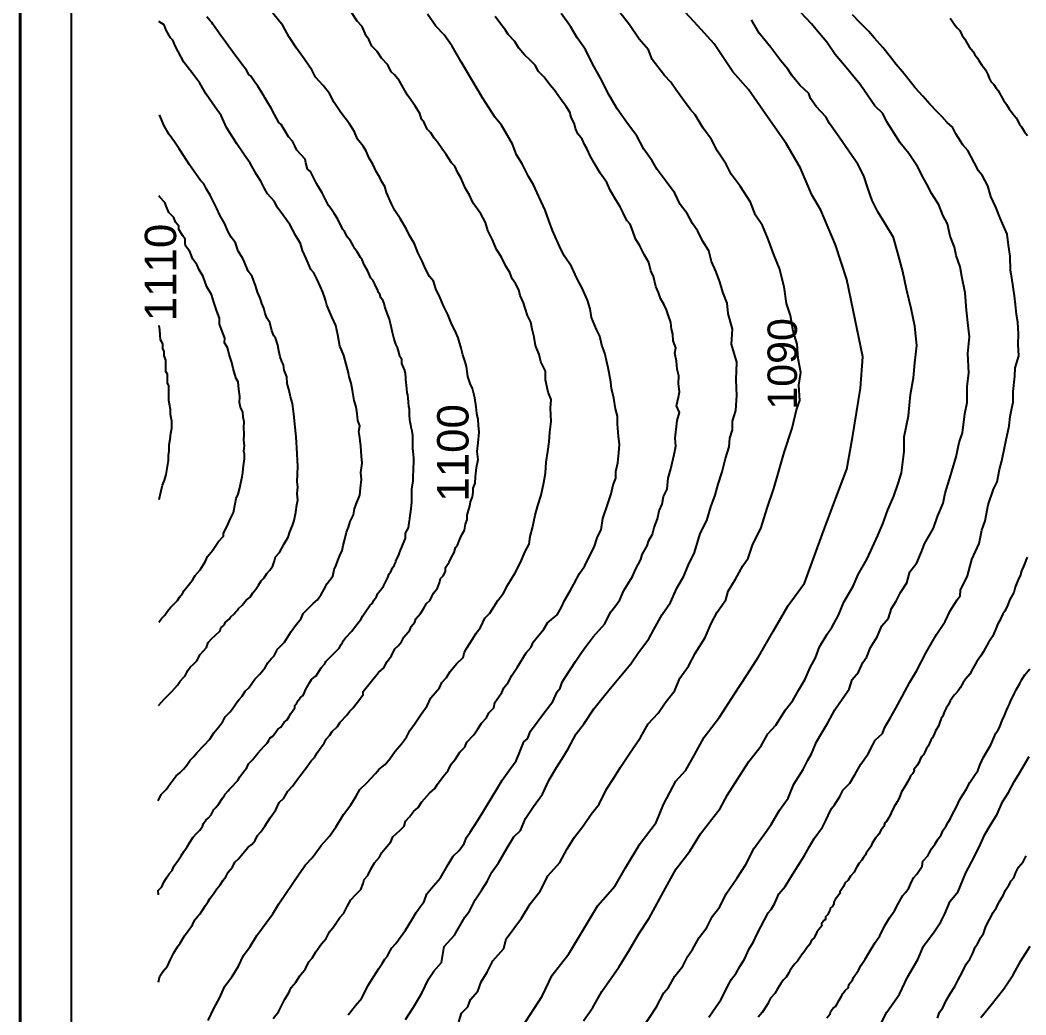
# Model space of a CAD drawing. Header units: millimetres. Extents: x 19067981 to 38137102, y 2652003 to 2652615.
# Drawn here: x 19068161.61 to 19068171.39, y 2652479.21 to 2652488.88 of the extents above; entities that cross this region are included whole.
import ezdxf

# ---------------------------------------------------------------- set-up
doc = ezdxf.new("R2010")
doc.units = ezdxf.units.MM
doc.styles.get("Standard").update_dxf_attribs({"font": 'arial.ttf'})

msp = doc.modelspace()

# ---------------------------------------------------------------- linework, layer by layer
at = {"color": 0, "lineweight": 40, "ltscale": 0.2}
msp.add_lwpolyline([(19068161.6142, 2652493.739), (19068182.6142, 2652493.739), (19068182.6142, 2652464.039), (19068161.6142, 2652464.039), (19068161.6142, 2652493.739)], dxfattribs=at)
for points in [[(19068162.1142, 2652465.0134), (19068162.1142, 2652493.5322), (19068182.3271, 2652493.5322), (19068182.3271, 2652465.0133), (19068162.1143, 2652465.0133)], [(19068162.1142, 2652465.0134), (19068162.1142, 2652493.5322), (19068182.3271, 2652493.5322), (19068182.3271, 2652465.0133), (19068162.1143, 2652465.0133)], [(19068163.4419, 2652479.1587), (19068163.4997, 2652479.2825), (19068163.5535, 2652479.3774), (19068163.6053, 2652479.4929), (19068163.6776, 2652479.587), (19068163.7378, 2652479.6883), (19068163.7873, 2652479.7899), (19068163.8524, 2652479.8799), (19068163.9174, 2652479.9853), (19068164.0069, 2652480.1076), (19068164.0716, 2652480.196), (19068164.1298, 2652480.2925), (19068164.329, 2652480.5844), (19068164.3896, 2652480.6733), (19068164.4538, 2652480.7418), (19068164.5405, 2652480.8603), (19068164.6227, 2652480.9528), (19068164.684, 2652481.0382), (19068164.7596, 2652481.1616), (19068164.83, 2652481.255), (19068164.8816, 2652481.3399), (19068164.9187, 2652481.4054), (19068164.9823, 2652481.4661), (19068165.0704, 2652481.5604), (19068165.1043, 2652481.6022), (19068165.1627, 2652481.6485), (19068165.2097, 2652481.7042), (19068165.2605, 2652481.7772), (19068165.3214, 2652481.8478), (19068165.3702, 2652481.9141), (19068165.4035, 2652481.9799), (19068165.4567, 2652482.049), (19068165.5137, 2652482.1369), (19068165.5735, 2652482.2188), (19068165.6074, 2652482.2944), (19068165.6908, 2652482.3943), (19068165.715, 2652482.4462), (19068165.7602, 2652482.4951), (19068165.7956, 2652482.5526), (19068165.8591, 2652482.6254), (19068165.9233, 2652482.6886), (19068165.9367, 2652482.7385), (19068165.9613, 2652482.7853), (19068166.0124, 2652482.8672), (19068166.0487, 2652482.9253), (19068166.092, 2652482.9803), (19068166.1339, 2652483.0699), (19068166.1811, 2652483.1187), (19068166.2197, 2652483.1789), (19068166.2592, 2652483.2406), (19068166.3154, 2652483.3138), (19068166.356, 2652483.394), (19068166.4267, 2652483.5095), (19068166.4811, 2652483.6097), (19068166.5261, 2652483.7169), (19068166.5646, 2652483.7894), (19068166.5748, 2652483.8644), (19068166.5954, 2652483.9488), (19068166.6216, 2652484.0701), (19068166.6495, 2652484.164), (19068166.6795, 2652484.2647), (19068166.7055, 2652484.3892), (19068166.7246, 2652484.4807), (19068166.7304, 2652484.5849), (19068166.7448, 2652484.6898), (19068166.7579, 2652484.7854), (19068166.7643, 2652484.8793), (19068166.7777, 2652484.9827), (19068166.7705, 2652485.1117), (19068166.7787, 2652485.194), (19068166.7505, 2652485.2655), (19068166.7226, 2652485.3857), (19068166.7226, 2652485.47), (19068166.6764, 2652485.5625), (19068166.6625, 2652485.6314), (19068166.6245, 2652485.7189), (19068166.6135, 2652485.803), (19068166.5919, 2652485.8786), (19068166.5801, 2652485.9464), (19068166.5472, 2652486.0133), (19068166.5256, 2652486.0827), (19068166.5093, 2652486.1355), (19068166.4761, 2652486.2054), (19068166.4632, 2652486.2619), (19068166.4324, 2652486.3221), (19068166.4001, 2652486.3673), (19068166.377, 2652486.4285), (19068166.339, 2652486.4902), (19068166.2965, 2652486.5794), (19068166.2461, 2652486.654), (19068166.2076, 2652486.7471), (19068166.1621, 2652486.8367), (19068166.139, 2652486.917), (19068166.0928, 2652486.9997), (19068166.0207, 2652487.1033), (19068165.9827, 2652487.1804), (19068165.9437, 2652487.2473), (19068165.9013, 2652487.3508), (19068165.871, 2652487.4002), (19068165.8402, 2652487.4624), (19068165.8078, 2652487.4948), (19068165.7577, 2652487.5768), (19068165.7135, 2652487.6349), (19068165.6745, 2652487.6981), (19068165.6416, 2652487.7351), (19068165.6069, 2652487.7867), (19068165.5735, 2652487.8217), (19068165.5438, 2652487.888), (19068165.516, 2652487.9204), (19068165.5022, 2652487.9754), (19068165.452, 2652488.0532), (19068165.3811, 2652488.153), (19068165.2997, 2652488.2956), (19068165.2545, 2652488.3496), (19068165.2217, 2652488.3789), (19068165.1898, 2652488.4483), (19068165.1268, 2652488.5148), (19068165.0858, 2652488.5765), (19068165.0354, 2652488.6285), (19068165.0053, 2652488.6944), (19068164.9791, 2652488.7299), (19068164.9391, 2652488.8194), (19068164.8929, 2652488.8733), (19068164.8294, 2652488.9681)], [(19068165.3618, 2652479.1682), (19068165.4407, 2652479.2898), (19068165.5212, 2652479.4256), (19068165.5856, 2652479.5615), (19068165.6385, 2652479.6398), (19068165.7109, 2652479.725), (19068165.7373, 2652479.8781), (19068165.8388, 2652479.9901), (19068165.9394, 2652480.164), (19068165.9844, 2652480.2213), (19068166.0395, 2652480.3325), (19068166.1038, 2652480.4301), (19068166.1567, 2652480.5104), (19068166.2025, 2652480.6008), (19068166.2663, 2652480.6937), (19068166.3502, 2652480.8374), (19068166.4137, 2652480.946), (19068166.4789, 2652481.006), (19068166.5274, 2652481.1223), (19068166.6058, 2652481.241), (19068166.6933, 2652481.3588), (19068166.7587, 2652481.4994), (19068166.8312, 2652481.6183), (19068166.881, 2652481.7), (19068166.9424, 2652481.8008), (19068167.0206, 2652481.9469), (19068167.0985, 2652482.047), (19068167.193, 2652482.1878), (19068167.2695, 2652482.285), (19068167.3555, 2652482.3888), (19068167.4365, 2652482.4866), (19068167.5528, 2652482.6268), (19068167.6263, 2652482.7367), (19068167.727, 2652482.8685), (19068167.777, 2652482.9597), (19068167.8564, 2652483.1047), (19068167.94, 2652483.2235), (19068167.9998, 2652483.3608), (19068168.0668, 2652483.4785), (19068168.1101, 2652483.5831), (19068168.1719, 2652483.7082), (19068168.2281, 2652483.8927), (19068168.2913, 2652484.0186), (19068168.3308, 2652484.1521), (19068168.3741, 2652484.2655), (19068168.4021, 2652484.3722), (19068168.4425, 2652484.493), (19068168.4721, 2652484.6237), (19068168.5082, 2652484.7363), (19068168.517, 2652484.821), (19068168.542, 2652484.9012), (19068168.542, 2652484.9844), (19068168.5753, 2652485.0894), (19068168.5848, 2652485.2329), (19068168.5767, 2652485.3853), (19068168.5848, 2652485.5598), (19068168.531, 2652485.7333), (19068168.5427, 2652485.8798), (19068168.4979, 2652486.03), (19068168.489, 2652486.1309), (19068168.4464, 2652486.2398), (19068168.4197, 2652486.3405), (19068168.3808, 2652486.4443), (19068168.3367, 2652486.5378), (19068168.3117, 2652486.6394), (19068168.2506, 2652486.7366), (19068168.203, 2652486.8325), (19068168.1515, 2652486.9076), (19068168.1023, 2652487.0041), (19068168.0324, 2652487.0917), (19068167.9802, 2652487.1999), (19068167.8967, 2652487.3136), (19068167.8099, 2652487.4317), (19068167.7607, 2652487.5145), (19068167.6808, 2652487.6296), (19068167.6109, 2652487.7585), (19068167.5205, 2652487.8777), (19068167.4192, 2652488.0216), (19068167.3413, 2652488.1548), (19068167.2594, 2652488.3191), (19068167.1792, 2652488.4575), (19068167.112, 2652488.5963), (19068167.0318, 2652488.7097), (19068166.9671, 2652488.8216), (19068166.8755, 2652488.9485)], [(19068166.4929, 2652479.0913), (19068166.6894, 2652479.3965), (19068166.7871, 2652479.6005), (19068166.9515, 2652479.8073), (19068167.0678, 2652480.0021), (19068167.2325, 2652480.2778), (19068167.3999, 2652480.4702), (19068167.5021, 2652480.6429), (19068167.6445, 2652480.8798), (19068167.7989, 2652481.0826), (19068167.8706, 2652481.258), (19068167.9909, 2652481.4849), (19068168.0871, 2652481.5914), (19068168.1714, 2652481.742), (19068168.267, 2652481.913), (19068168.416, 2652482.1074), (19068168.5614, 2652482.3332), (19068168.6842, 2652482.5237), (19068168.7948, 2652482.6955), (19068168.9405, 2652482.9457), (19068169.0841, 2652483.1924), (19068169.2406, 2652483.412), (19068169.4311, 2652483.924), (19068169.5473, 2652484.2362), (19068169.6523, 2652484.5186), (19068169.7086, 2652484.8267), (19068169.7869, 2652485.3047), (19068169.8096, 2652485.6112), (19068169.7153, 2652486.065), (19068169.6535, 2652486.3624), (19068169.5428, 2652486.6975), (19068169.3995, 2652487.0354), (19068169.3132, 2652487.184), (19068169.2029, 2652487.443), (19068169.0646, 2652487.684), (19068168.889, 2652487.9336), (19068168.6958, 2652488.2085), (19068168.5461, 2652488.3794), (19068168.3622, 2652488.6512), (19068168.2038, 2652488.8259), (19068168.0414, 2652489.0026)], [(19068167.6667, 2652479.0868), (19068167.8033, 2652479.2939), (19068167.8722, 2652479.4286), (19068167.9187, 2652479.4819), (19068167.9802, 2652479.59), (19068168.0589, 2652479.6863), (19068168.1087, 2652479.7851), (19068168.1526, 2652479.8484), (19068168.219, 2652479.9656), (19068168.2904, 2652480.0629), (19068168.3472, 2652480.1731), (19068168.4197, 2652480.2659), (19068168.4802, 2652480.3914), (19068168.5868, 2652480.5462), (19068168.6715, 2652480.6766), (19068168.7525, 2652480.8362), (19068168.846, 2652480.9649), (19068168.9185, 2652481.0663), (19068168.9984, 2652481.204), (19068169.0832, 2652481.3203), (19068169.1365, 2652481.4559), (19068169.2287, 2652481.5987), (19068169.2733, 2652481.6914), (19068169.3091, 2652481.7518), (19068169.3576, 2652481.8669), (19068169.4109, 2652481.9544), (19068169.4701, 2652482.0515), (19068169.5359, 2652482.1792), (19068169.6148, 2652482.294), (19068169.6746, 2652482.3809), (19068169.7036, 2652482.4735), (19068169.7682, 2652482.5452), (19068169.8102, 2652482.6388), (19068169.8477, 2652482.6957), (19068169.8838, 2652482.7862), (19068169.9467, 2652482.8903), (19068169.9948, 2652482.9962), (19068170.0586, 2652483.0697), (19068170.0887, 2652483.1653), (19068170.1341, 2652483.2344), (19068170.176, 2652483.3201), (19068170.2372, 2652483.4138), (19068170.2672, 2652483.5199), (19068170.3354, 2652483.6065), (19068170.3782, 2652483.715), (19068170.4088, 2652483.7925), (19068170.4976, 2652483.9437), (19068170.5343, 2652484.0592), (19068170.5893, 2652484.187), (19068170.6086, 2652484.2858), (19068170.6639, 2652484.4639), (19068170.7177, 2652484.6367), (19068170.7443, 2652484.7789), (19068170.7784, 2652484.8725), (19068170.8014, 2652485.0575), (19068170.825, 2652485.1651), (19068170.825, 2652485.3217), (19068170.8382, 2652485.4543), (19068170.8286, 2652485.6433), (19068170.8461, 2652485.8034), (19068170.8339, 2652485.9154), (19068170.8177, 2652486.0631), (19068170.8041, 2652486.2327), (19068170.7727, 2652486.3911), (19068170.7539, 2652486.4858), (19068170.715, 2652486.5958), (19068170.7015, 2652486.6775), (19068170.6595, 2652486.7816), (19068170.6333, 2652486.9024), (19068170.5879, 2652486.9864), (19068170.5477, 2652487.0879), (19068170.4792, 2652487.1931), (19068170.4303, 2652487.2876), (19068170.4028, 2652487.3407), (19068170.3401, 2652487.4617), (19068170.2559, 2652487.5863), (19068170.172, 2652487.6904), (19068170.0934, 2652487.8129), (19068170.0414, 2652487.8939), (19068170.0047, 2652487.975), (19068169.9269, 2652488.0485), (19068169.8614, 2652488.1447), (19068169.7841, 2652488.2583), (19068169.6459, 2652488.4232), (19068169.5398, 2652488.5497), (19068169.4593, 2652488.6702), (19068169.3527, 2652488.7953), (19068169.3084, 2652488.8474), (19068169.1476, 2652489.0178)], [(19068162.9592, 2652480.3822), (19068162.9551, 2652480.4227), (19068162.9932, 2652480.4581), (19068163.0108, 2652480.5045), (19068163.0386, 2652480.5479), (19068163.0624, 2652480.5852), (19068163.0938, 2652480.6183), (19068163.1114, 2652480.6623), (19068163.1538, 2652480.7226), (19068163.1807, 2652480.761), (19068163.206, 2652480.8028), (19068163.2375, 2652480.8469), (19068163.2627, 2652480.885), (19068163.297, 2652480.9416), (19068163.328, 2652480.9758), (19068163.3621, 2652481.0081), (19068163.3873, 2652481.0466), (19068163.3967, 2652481.0755), (19068163.4201, 2652481.1076), (19068163.4426, 2652481.1253), (19068163.4722, 2652481.1571), (19068163.4989, 2652481.2117), (19068163.5161, 2652481.2304), (19068163.5469, 2652481.2657), (19068163.5829, 2652481.32), (19068163.6004, 2652481.3463), (19068163.6097, 2652481.3603), (19068163.6373, 2652481.3926), (19068163.6513, 2652481.4089), (19068163.665, 2652481.4249), (19068163.7322, 2652481.4939), (19068163.7496, 2652481.5268), (19068163.77, 2652481.5548), (19068163.8004, 2652481.5932), (19068163.818, 2652481.6156), (19068163.8345, 2652481.6541), (19068163.8787, 2652481.6958), (19068163.8973, 2652481.7212), (19068163.9152, 2652481.7457), (19068163.9252, 2652481.7593), (19068163.9881, 2652481.825), (19068164.0158, 2652481.8539), (19068164.0315, 2652481.8809), (19068164.0471, 2652481.9076), (19068164.0718, 2652481.9249), (19068164.0966, 2652481.9585), (19068164.1219, 2652481.9927), (19068164.1496, 2652482.012), (19068164.1682, 2652482.0399), (19068164.1812, 2652482.0594), (19068164.2104, 2652482.0809), (19068164.2302, 2652482.115), (19068164.2463, 2652482.1427), (19068164.2857, 2652482.1971), (19068164.2857, 2652482.2201), (19068164.3025, 2652482.2387), (19068164.3192, 2652482.2685), (19068164.3421, 2652482.2995), (19068164.3657, 2652482.32), (19068164.3793, 2652482.3492), (19068164.3903, 2652482.3727), (19068164.4156, 2652482.419), (19068164.4276, 2652482.4409), (19068164.4465, 2652482.4754), (19068164.4689, 2652482.4922), (19068164.4921, 2652482.5095), (19068164.5421, 2652482.5878), (19068164.5768, 2652482.6257), (19068164.5873, 2652482.648), (19068164.6814, 2652482.7438), (19068164.7161, 2652482.7792), (19068164.7365, 2652482.8133), (19068164.7488, 2652482.8338), (19068164.7603, 2652482.853), (19068164.7774, 2652482.8803), (19068164.8386, 2652482.9426), (19068164.8671, 2652482.9811), (19068164.888, 2652483.0093), (19068164.9103, 2652483.0394), (19068164.9272, 2652483.0568), (19068164.9477, 2652483.0916), (19068164.9647, 2652483.1206), (19068165.0158, 2652483.1918), (19068165.0407, 2652483.2155), (19068165.0547, 2652483.2467), (19068165.0812, 2652483.2784), (19068165.0893, 2652483.3071), (19068165.1005, 2652483.3193), (19068165.1307, 2652483.3578), (19068165.1483, 2652483.3802), (19068165.1581, 2652483.4011), (19068165.1735, 2652483.4341), (19068165.182, 2652483.4522), (19068165.1912, 2652483.4655), (19068165.1978, 2652483.4861), (19068165.2027, 2652483.5013), (19068165.2156, 2652483.5132), (19068165.2353, 2652483.5586), (19068165.2504, 2652483.5814), (19068165.2578, 2652483.5946), (19068165.266, 2652483.6095), (19068165.269, 2652483.6247), (19068165.2816, 2652483.6532), (19068165.2923, 2652483.6774), (19068165.3038, 2652483.706), (19068165.3145, 2652483.7325), (19068165.3254, 2652483.7595), (19068165.3619, 2652483.8471), (19068165.3619, 2652483.8972), (19068165.392, 2652483.9493), (19068165.398, 2652483.9954), (19068165.4034, 2652484.0368), (19068165.4079, 2652484.0718), (19068165.4126, 2652484.1075), (19068165.4243, 2652484.1974), (19068165.4243, 2652484.2682), (19068165.4243, 2652484.3233), (19068165.4352, 2652484.4035), (19068165.4352, 2652484.4406), (19068165.44, 2652484.5147), (19068165.44, 2652484.5415), (19068165.443, 2652484.5697), (19068165.443, 2652484.6207), (19068165.4395, 2652484.6629), (19068165.4378, 2652484.6841), (19068165.4343, 2652484.7264), (19068165.432, 2652484.7698), (19068165.432, 2652484.7965), (19068165.4337, 2652484.8304), (19068165.4321, 2652484.8466), (19068165.4252, 2652484.8868), (19068165.4182, 2652484.9269), (19068165.414, 2652484.9512), (19068165.4058, 2652484.9757), (19068165.4004, 2652485.0357), (19068165.4004, 2652485.0736), (19068165.3999, 2652485.1042), (19068165.3944, 2652485.1274), (19068165.3893, 2652485.174), (19068165.3868, 2652485.2099), (19068165.3852, 2652485.2395), (19068165.3777, 2652485.2609), (19068165.3739, 2652485.2995), (19068165.3713, 2652485.3323), (19068165.369, 2652485.3631), (19068165.366, 2652485.3869), (19068165.366, 2652485.4091), (19068165.3602, 2652485.446), (19068165.3553, 2652485.4775), (19068165.3254, 2652485.5446), (19068165.3254, 2652485.5846), (19068165.3076, 2652485.6141), (19068165.2967, 2652485.657), (19068165.2855, 2652485.701), (19068165.2664, 2652485.735), (19068165.2523, 2652485.7811), (19068165.2364, 2652485.8475), (19068165.2231, 2652485.9053), (19068165.2069, 2652485.9757), (19068165.1864, 2652486.0262), (19068165.1619, 2652486.0987), (19068165.1535, 2652486.1302), (19068165.1401, 2652486.1601), (19068165.1228, 2652486.184), (19068165.1127, 2652486.2179), (19068165.0998, 2652486.2357), (19068165.0913, 2652486.2551), (19068165.0677, 2652486.3092), (19068165.0439, 2652486.3539), (19068165.0262, 2652486.3753), (19068165.0141, 2652486.3971), (19068164.9955, 2652486.4423), (19068164.9613, 2652486.5053), (19068164.9398, 2652486.554), (19068164.9232, 2652486.5755), (19068164.8931, 2652486.6304), (19068164.8704, 2652486.6605), (19068164.8529, 2652486.6913), (19068164.8271, 2652486.7371), (19068164.7976, 2652486.7739), (19068164.7817, 2652486.8039), (19068164.7675, 2652486.8309), (19068164.7509, 2652486.8478), (19068164.7042, 2652486.9476), (19068164.6682, 2652487.0036), (19068164.6371, 2652487.0521), (19068164.6115, 2652487.0824), (19068164.5733, 2652487.1593), (19068164.5517, 2652487.2028), (19068164.5007, 2652487.2894), (19068164.4383, 2652487.4104), (19068164.4097, 2652487.4351), (19068164.3937, 2652487.4958), (19068164.3846, 2652487.5302), (19068164.3061, 2652487.6202), (19068164.2861, 2652487.6602), (19068164.2631, 2652487.7064), (19068164.2242, 2652487.7483), (19068164.1825, 2652487.8206), (19068164.1543, 2652487.8693), (19068164.1305, 2652487.8886), (19068164.1078, 2652487.93), (19068164.0889, 2652487.9645), (19068164.0545, 2652488.0274), (19068164.0195, 2652488.0858), (19068163.9969, 2652488.1236), (19068163.9834, 2652488.1461), (19068163.9664, 2652488.1744), (19068163.927, 2652488.2403), (19068163.8893, 2652488.2881), (19068163.858, 2652488.3395), (19068163.838, 2652488.3549), (19068163.8157, 2652488.3952), (19068163.7717, 2652488.4539), (19068163.7432, 2652488.4919), (19068163.7018, 2652488.5472), (19068163.6686, 2652488.5914), (19068163.6401, 2652488.6309), (19068163.611, 2652488.6712), (19068163.5721, 2652488.7249), (19068163.533, 2652488.779), (19068163.4891, 2652488.8439), (19068163.4778, 2652488.8586), (19068163.4618, 2652488.8773), (19068163.4289, 2652488.9157)], [(19068162.9564, 2652481.2963), (19068162.9853, 2652481.3548), (19068163.0331, 2652481.4038), (19068163.0738, 2652481.4593), (19068163.1317, 2652481.5367), (19068163.1664, 2652481.5658), (19068163.2021, 2652481.6022), (19068163.2351, 2652481.6406), (19068163.269, 2652481.6901), (19068163.3037, 2652481.7264), (19068163.332, 2652481.7625), (19068163.4003, 2652481.8331), (19068163.4592, 2652481.894), (19068163.4987, 2652481.9565), (19068163.5479, 2652482.0136), (19068163.586, 2652482.0667), (19068163.608, 2652482.1108), (19068163.6566, 2652482.1594), (19068163.6774, 2652482.1844), (19068163.6988, 2652482.2167), (19068163.7255, 2652482.2571), (19068163.7433, 2652482.2795), (19068163.7738, 2652482.313), (19068163.8031, 2652482.3612), (19068163.839, 2652482.3938), (19068163.8958, 2652482.4772), (19068163.9445, 2652482.5274), (19068163.9983, 2652482.5912), (19068164.024, 2652482.6374), (19068164.0541, 2652482.675), (19068164.085, 2652482.7045), (19068164.1183, 2652482.7701), (19068164.1838, 2652482.8379), (19068164.2484, 2652482.9405), (19068164.2908, 2652482.9986), (19068164.3473, 2652483.066), (19068164.367, 2652483.1142), (19068164.4358, 2652483.1838), (19068164.4646, 2652483.213), (19068164.5051, 2652483.2472), (19068164.5427, 2652483.3001), (19068164.5702, 2652483.3511), (19068164.5999, 2652483.4061), (19068164.6542, 2652483.4794), (19068164.6676, 2652483.5431), (19068164.6891, 2652483.5848), (19068164.7039, 2652483.6319), (19068164.7225, 2652483.6777), (19068164.7451, 2652483.7287), (19068164.7567, 2652483.7779), (19068164.7701, 2652483.8256), (19068164.7889, 2652483.9077), (19068164.8071, 2652483.9558), (19068164.8223, 2652484.0098), (19068164.8547, 2652484.0742), (19068164.8662, 2652484.1334), (19068164.8826, 2652484.1792), (19068164.9185, 2652484.2648), (19068164.9234, 2652484.334), (19068164.9326, 2652484.4182), (19068164.9282, 2652484.4867), (19068164.939, 2652484.5779), (19068164.9345, 2652484.6464), (19068164.9283, 2652484.7421), (19068164.9174, 2652484.8237), (19068164.9093, 2652484.8843), (19068164.9163, 2652484.9398), (19068164.8969, 2652484.9919), (19068164.891, 2652485.056), (19068164.8835, 2652485.1234), (19068164.8622, 2652485.1869), (19068164.8451, 2652485.283), (19068164.8324, 2652485.3542), (19068164.8154, 2652485.4156), (19068164.8087, 2652485.4547), (19068164.7634, 2652485.624), (19068164.739, 2652485.6794), (19068164.724, 2652485.7136), (19068164.703, 2652485.8235), (19068164.6854, 2652485.9159), (19068164.6449, 2652485.9989), (19068164.5971, 2652486.1136), (19068164.5869, 2652486.1509), (19068164.5755, 2652486.1923), (19068164.5568, 2652486.2399), (19068164.5368, 2652486.291), (19068164.4991, 2652486.367), (19068164.4699, 2652486.4257), (19068164.4414, 2652486.4596), (19068164.4252, 2652486.4968), (19068164.3953, 2652486.5655), (19068164.3613, 2652486.6439), (19068164.3402, 2652486.712), (19068164.294, 2652486.7871), (19068164.2363, 2652486.8953), (19068164.1676, 2652486.9905), (19068164.1141, 2652487.0646), (19068164.0877, 2652487.1186), (19068164.0195, 2652487.1933), (19068163.9913, 2652487.248), (19068163.956, 2652487.3163), (19068163.912, 2652487.3827), (19068163.8498, 2652487.4924), (19068163.7963, 2652487.5705), (19068163.7216, 2652487.6799), (19068163.6224, 2652487.8407), (19068163.5677, 2652487.9567), (19068163.5113, 2652488.0379), (19068163.4238, 2652488.1637), (19068163.3626, 2652488.2709), (19068163.2926, 2652488.3625), (19068163.2062, 2652488.4755), (19068163.1525, 2652488.5784), (19068163.1249, 2652488.6271), (19068163.0991, 2652488.6885), (19068163.0774, 2652488.7113), (19068163.0344, 2652488.7855), (19068163.0134, 2652488.8372), (19068162.963, 2652488.8684)], [(19068164.0742, 2652479.1785), (19068164.1254, 2652479.2453), (19068164.1873, 2652479.3678), (19068164.2281, 2652479.4289), (19068164.2494, 2652479.479), (19068164.2954, 2652479.5314), (19068164.3355, 2652479.5938), (19068164.3907, 2652479.6623), (19068164.4229, 2652479.7297), (19068164.4557, 2652479.7655), (19068164.4902, 2652479.8259), (19068164.5447, 2652479.9044), (19068164.5907, 2652479.9551), (19068164.6212, 2652480.022), (19068164.6649, 2652480.0732), (19068164.7245, 2652480.1622), (19068164.7614, 2652480.2019), (19068164.7959, 2652480.267), (19068164.8308, 2652480.3328), (19068164.8802, 2652480.3847), (19068164.9264, 2652480.4331), (19068164.9492, 2652480.4907), (19068164.9596, 2652480.5316), (19068164.9953, 2652480.5679), (19068165.0258, 2652480.6312), (19068165.0601, 2652480.6925), (19068165.1073, 2652480.7473), (19068165.1308, 2652480.7934), (19068165.1642, 2652480.8314), (19068165.2198, 2652480.8947), (19068165.2399, 2652480.9433), (19068165.309, 2652481.0101), (19068165.3493, 2652481.0492), (19068165.3619, 2652481.0965), (19068165.402, 2652481.1387), (19068165.4411, 2652481.1906), (19068165.4859, 2652481.2286), (19068165.5193, 2652481.2844), (19068165.5967, 2652481.3705), (19068165.6473, 2652481.4154), (19068165.6738, 2652481.4581), (19068165.7277, 2652481.532), (19068165.7778, 2652481.5896), (19068165.8071, 2652481.6518), (19068165.8462, 2652481.6967), (19068165.8899, 2652481.7693), (19068165.9393, 2652481.8162), (19068165.9594, 2652481.8652), (19068166.0233, 2652481.9332), (19068166.0606, 2652481.989), (19068166.1013, 2652482.0498), (19068166.1507, 2652482.1021), (19068166.1714, 2652482.1499), (19068166.2197, 2652482.1972), (19068166.2307, 2652482.2496), (19068166.2988, 2652482.3464), (19068166.3182, 2652482.3935), (19068166.3605, 2652482.4457), (19068166.395, 2652482.5137), (19068166.4478, 2652482.59), (19068166.5345, 2652482.7348), (19068166.5829, 2652482.7897), (19068166.6045, 2652482.8371), (19068166.629, 2652482.8704), (19068166.7061, 2652482.9647), (19068166.7415, 2652483.0239), (19068166.8355, 2652483.1032), (19068166.8791, 2652483.178), (19068166.9086, 2652483.2426), (19068166.9624, 2652483.3355), (19068167.0002, 2652483.4008), (19068167.0538, 2652483.5038), (19068167.1071, 2652483.579), (19068167.1496, 2652483.6731), (19068167.1975, 2652483.7601), (19068167.2286, 2652483.8593), (19068167.2629, 2652483.9279), (19068167.28, 2652484.0404), (19068167.3285, 2652484.1825), (19068167.3614, 2652484.2789), (19068167.382, 2652484.3657), (19068167.408, 2652484.4314), (19068167.408, 2652484.4954), (19068167.4269, 2652484.58), (19068167.4354, 2652484.6775), (19068167.4424, 2652484.7574), (19068167.4342, 2652484.8385), (19068167.4221, 2652484.9571), (19068167.4247, 2652485.0344), (19068167.4028, 2652485.1061), (19068167.3891, 2652485.2088), (19068167.366, 2652485.3023), (19068167.3577, 2652485.3645), (19068167.3412, 2652485.4533), (19068167.3318, 2652485.5034), (19068167.299, 2652485.6443), (19068167.2724, 2652485.7242), (19068167.2523, 2652485.8124), (19068167.2186, 2652485.8775), (19068167.1716, 2652485.9926), (19068167.1574, 2652486.0773), (19068167.1302, 2652486.1613), (19068167.0806, 2652486.2791), (19068167.0311, 2652486.37), (19068166.9767, 2652486.4872), (19068166.9082, 2652486.5884), (19068166.8727, 2652486.6565), (19068166.792, 2652486.8367), (19068166.7559, 2652486.935), (19068166.7192, 2652487.0351), (19068166.6574, 2652487.1691), (19068166.6056, 2652487.2817), (19068166.5581, 2652487.3632), (19068166.4957, 2652487.4866), (19068166.4395, 2652487.5724), (19068166.4023, 2652487.6784), (19068166.2955, 2652487.8616), (19068166.2352, 2652487.9373), (19068166.1685, 2652488.0373), (19068166.1097, 2652488.1273), (19068165.9046, 2652488.4777), (19068165.8158, 2652488.6294), (19068165.7375, 2652488.7405), (19068165.6557, 2652488.8253), (19068165.5766, 2652488.9394)], [(19068164.8033, 2652479.2143), (19068164.877, 2652479.3042), (19068164.9356, 2652479.3757), (19068164.9956, 2652479.4969), (19068165.0334, 2652479.5572), (19068165.1024, 2652479.6637), (19068165.1342, 2652479.7127), (19068165.1613, 2652479.7546), (19068165.1852, 2652479.7858), (19068165.2037, 2652479.8207), (19068165.2285, 2652479.8674), (19068165.2668, 2652479.908), (19068165.3611, 2652480.0365), (19068165.422, 2652480.1377), (19068165.4659, 2652480.2104), (19068165.5056, 2652480.265), (19068165.5435, 2652480.3169), (19068165.5701, 2652480.3906), (19068165.6345, 2652480.4674), (19068165.7007, 2652480.5461), (19068165.7776, 2652480.6755), (19068165.8254, 2652480.7558), (19068165.8839, 2652480.8133), (19068165.9323, 2652480.8816), (19068165.9564, 2652480.9396), (19068165.9903, 2652480.9911), (19068166.0252, 2652481.0441), (19068166.0618, 2652481.0997), (19068166.1205, 2652481.1959), (19068166.1495, 2652481.2435), (19068166.2589, 2652481.4238), (19068166.3016, 2652481.4941), (19068166.3831, 2652481.6095), (19068166.4364, 2652481.6849), (19068166.4724, 2652481.7707), (19068166.513, 2652481.8678), (19068166.5476, 2652481.8969), (19068166.5773, 2652481.9722), (19068166.7179, 2652482.1601), (19068166.7934, 2652482.2611), (19068166.8352, 2652482.3534), (19068166.866, 2652482.3897), (19068166.8836, 2652482.4491), (19068166.9099, 2652482.4898), (19068167.0138, 2652482.6502), (19068167.0743, 2652482.7354), (19068167.1072, 2652482.7805), (19068167.149, 2652482.8377), (19068167.1864, 2652482.8884), (19068167.3012, 2652483.0163), (19068167.3419, 2652483.1021), (19068167.3595, 2652483.1318), (19068167.4056, 2652483.1946), (19068167.4461, 2652483.2496), (19068167.4847, 2652483.3387), (19068167.5702, 2652483.4746), (19068167.5977, 2652483.5417), (19068167.6515, 2652483.6396), (19068167.6641, 2652483.6905), (19068167.7113, 2652483.7729), (19068167.7286, 2652483.8245), (19068167.7624, 2652483.8878), (19068167.7805, 2652483.9518), (19068167.813, 2652484.0347), (19068167.8277, 2652484.114), (19068167.8589, 2652484.1782), (19068167.8699, 2652484.2527), (19068167.9067, 2652484.3251), (19068167.915, 2652484.431), (19068167.9405, 2652484.5204), (19068167.9736, 2652484.6625), (19068167.992, 2652484.7415), (19068167.9836, 2652484.8195), (19068168.0044, 2652484.9924), (19068168.0265, 2652485.0696), (19068167.9979, 2652485.1355), (19068168.0161, 2652485.2184), (19068168.0272, 2652485.2688), (19068168.0171, 2652485.3523), (19068168.0184, 2652485.4247), (19068168.0032, 2652485.4902), (19068167.9963, 2652485.5675), (19068167.9823, 2652485.6445), (19068167.9909, 2652485.6978), (19068167.9632, 2652485.7651), (19068167.9611, 2652485.831), (19068167.9476, 2652485.8783), (19068167.9428, 2652485.945), (19068167.9189, 2652486.0083), (19068167.8994, 2652486.0669), (19068167.8765, 2652486.1146), (19068167.8403, 2652486.1767), (19068167.8208, 2652486.2362), (19068167.7965, 2652486.2951), (19068167.774, 2652486.3897), (19068167.747, 2652486.445), (19068167.727, 2652486.5261), (19068167.6815, 2652486.6059), (19068167.6393, 2652486.6898), (19068167.5999, 2652486.7557), (19068167.5717, 2652486.8303), (19068167.5454, 2652486.9), (19068167.5147, 2652486.9369), (19068167.4827, 2652487.0024), (19068167.4497, 2652487.0698), (19068167.3966, 2652487.1509), (19068167.3529, 2652487.2299), (19068167.3208, 2652487.3032), (19068167.2538, 2652487.397), (19068167.2105, 2652487.4729), (19068167.1618, 2652487.5582), (19068167.1265, 2652487.6349), (19068167.1014, 2652487.6744), (19068167.0793, 2652487.7252), (19068167.039, 2652487.7763), (19068167.0152, 2652487.8284), (19068167.0041, 2652487.8715), (19068166.9721, 2652487.9387), (19068166.9599, 2652487.9869), (19068166.9253, 2652488.045), (19068166.8692, 2652488.1176), (19068166.8085, 2652488.2048), (19068166.7649, 2652488.2539), (19068166.7086, 2652488.3298), (19068166.6551, 2652488.3833), (19068166.6218, 2652488.4449), (19068166.5693, 2652488.4961), (19068166.5174, 2652488.5468), (19068166.4633, 2652488.6111), (19068166.4261, 2652488.6766), (19068166.3599, 2652488.7436), (19068166.3343, 2652488.7853), (19068166.2793, 2652488.8573), (19068166.2334, 2652488.9173)], [(19068167.093, 2652479.1557), (19068167.1824, 2652479.2854), (19068167.2723, 2652479.4419), (19068167.4363, 2652479.6791), (19068167.5385, 2652479.8461), (19068167.632, 2652480.0029), (19068167.7303, 2652480.1539), (19068167.8916, 2652480.4457), (19068167.9941, 2652480.6329), (19068168.1251, 2652480.8065), (19068168.2309, 2652480.9732), (19068168.3421, 2652481.117), (19068168.4211, 2652481.2193), (19068168.4913, 2652481.3543), (19068168.6139, 2652481.5426), (19068168.7015, 2652481.6771), (19068168.821, 2652481.8285), (19068168.8841, 2652481.9459), (19068168.9645, 2652482.0305), (19068169.0578, 2652482.1787), (19068169.1266, 2652482.2691), (19068169.1865, 2652482.3725), (19068169.2471, 2652482.4772), (19068169.2958, 2652482.591), (19068169.35, 2652482.6854), (19068169.3864, 2652482.7909), (19068169.4635, 2652482.9157), (19068169.5094, 2652482.9871), (19068169.5717, 2652483.1004), (19068169.6246, 2652483.2272), (19068169.7148, 2652483.3808), (19068169.7649, 2652483.4949), (19068169.8523, 2652483.6454), (19068169.9031, 2652483.7587), (19068169.954, 2652483.8721), (19068170.0049, 2652483.9855), (19068170.0529, 2652484.1238), (19068170.1111, 2652484.2576), (19068170.157, 2652484.3881), (19068170.184, 2652484.4817), (19068170.2111, 2652484.6886), (19068170.2111, 2652484.8328), (19068170.2516, 2652485.0372), (19068170.2721, 2652485.2457), (19068170.3016, 2652485.4075), (19068170.3131, 2652485.5526), (19068170.3352, 2652485.7217), (19068170.3147, 2652485.9081), (19068170.2803, 2652486.0813), (19068170.2325, 2652486.2665), (19068170.1989, 2652486.4406), (19068170.1555, 2652486.5966), (19068170.1073, 2652486.7695), (19068170.0224, 2652486.9091), (19068169.9544, 2652487.021), (19068169.8994, 2652487.13), (19068169.8562, 2652487.2492), (19068169.8193, 2652487.3707), (19068169.7619, 2652487.4815), (19068169.6718, 2652487.6104), (19068169.5777, 2652487.7449), (19068169.4839, 2652487.8789), (19068169.4475, 2652487.9441), (19068169.3542, 2652488.042), (19068169.3009, 2652488.1225), (19068169.2837, 2652488.1701), (19068169.1952, 2652488.2506), (19068169.1224, 2652488.3403), (19068169.0798, 2652488.4068), (19068169.0109, 2652488.4881), (19068168.9158, 2652488.6162), (19068168.8006, 2652488.756), (19068168.7251, 2652488.8865)], [(19068168.3122, 2652479.1932), (19068168.3748, 2652479.2846), (19068168.4284, 2652479.362), (19068168.4558, 2652479.4169), (19068168.4973, 2652479.4969), (19068168.5304, 2652479.5599), (19068168.5758, 2652479.6198), (19068168.6139, 2652479.6847), (19068168.6578, 2652479.7553), (19068168.7027, 2652479.8564), (19068168.7457, 2652479.9244), (19068168.7806, 2652480.0005), (19068168.8532, 2652480.1381), (19068168.8881, 2652480.2048), (19068168.9167, 2652480.2385), (19068168.9516, 2652480.3015), (19068168.9923, 2652480.3904), (19068169.0528, 2652480.4615), (19068169.126, 2652480.5802), (19068169.1789, 2652480.6669), (19068169.2419, 2652480.763), (19068169.2901, 2652480.8493), (19068169.3356, 2652480.9292), (19068169.4157, 2652481.0403), (19068169.4493, 2652481.1046), (19068169.4711, 2652481.1526), (19068169.5048, 2652481.2212), (19068169.5332, 2652481.2546), (19068169.5855, 2652481.3376), (19068169.6179, 2652481.4013), (19068169.6809, 2652481.4668), (19068169.7354, 2652481.5543), (19068169.7909, 2652481.6504), (19068169.8594, 2652481.7515), (19068169.9065, 2652481.8383), (19068169.9277, 2652481.8833), (19068170, 2652481.9482), (19068170.0218, 2652482.0112), (19068170.0701, 2652482.0912), (19068170.1299, 2652482.1947), (19068170.1916, 2652482.3089), (19068170.2674, 2652482.4482), (19068170.3347, 2652482.563), (19068170.4279, 2652482.7423), (19068170.5263, 2652482.9101), (19068170.6088, 2652483.0378), (19068170.6574, 2652483.1414), (19068170.7257, 2652483.2476), (19068170.7562, 2652483.2875), (19068170.7593, 2652483.343), (19068170.8254, 2652483.4828), (19068170.8694, 2652483.6392), (19068170.9417, 2652483.7951), (19068170.9654, 2652483.9268), (19068170.9978, 2652484.016), (19068171.0267, 2652484.1717), (19068171.0797, 2652484.3227), (19068171.1152, 2652484.3964), (19068171.1376, 2652484.5143), (19068171.1607, 2652484.5985), (19068171.1883, 2652484.7412), (19068171.2332, 2652484.9402), (19068171.2432, 2652485.03), (19068171.2594, 2652485.1124), (19068171.2712, 2652485.1698), (19068171.2702, 2652485.2726), (19068171.2883, 2652485.4217), (19068171.2914, 2652485.5022), (19068171.3257, 2652485.6207), (19068171.3188, 2652485.7287), (19068171.3239, 2652485.8352), (19068171.317, 2652485.9487), (19068171.3033, 2652486.0223), (19068171.2921, 2652486.1197), (19068171.2827, 2652486.2033), (19068171.2703, 2652486.2894), (19068171.2584, 2652486.3777), (19068171.2434, 2652486.4507), (19068171.2403, 2652486.588), (19068171.2247, 2652486.6971), (19068171.2129, 2652486.8038), (19068171.1429, 2652486.9584), (19068171.1011, 2652487.0663), (19068171.055, 2652487.1674), (19068171.0251, 2652487.271), (19068170.9711, 2652487.3704), (19068170.9337, 2652487.4166), (19068170.8907, 2652487.4996), (19068170.829, 2652487.615), (19068170.78, 2652487.672), (19068170.714, 2652487.7781), (19068170.6797, 2652487.8423), (19068170.6274, 2652487.8866), (19068170.579, 2652487.9442), (19068170.5329, 2652487.9922), (19068170.4612, 2652488.0652), (19068170.3917, 2652488.1427), (19068170.3163, 2652488.2264), (19068170.2465, 2652488.3168), (19068170.1937, 2652488.3813), (19068170.1327, 2652488.4511), (19068170.0778, 2652488.5223), (19068170.0027, 2652488.6153), (19068169.921, 2652488.7077), (19068169.8681, 2652488.7732), (19068169.7785, 2652488.8614), (19068169.7075, 2652488.9337)], [(19068162.9605, 2652482.2227), (19068162.9899, 2652482.2546), (19068163.0161, 2652482.283), (19068163.0383, 2652482.3071), (19068163.0617, 2652482.3293), (19068163.09, 2652482.3562), (19068163.1199, 2652482.3899), (19068163.1449, 2652482.4181), (19068163.1698, 2652482.458), (19068163.2008, 2652482.4907), (19068163.2191, 2652482.51), (19068163.2437, 2652482.5626), (19068163.2691, 2652482.5924), (19068163.3037, 2652482.6261), (19068163.3338, 2652482.6555), (19068163.3652, 2652482.7186), (19068163.3978, 2652482.7529), (19068163.428, 2652482.7848), (19068163.4426, 2652482.8346), (19068163.4769, 2652482.8728), (19068163.5093, 2652482.9023), (19068163.5593, 2652482.9479), (19068163.5673, 2652482.9756), (19068163.584, 2652482.9919), (19068163.6005, 2652483.0082), (19068163.6118, 2652483.0317), (19068163.6475, 2652483.06), (19068163.6609, 2652483.0784), (19068163.6944, 2652483.1129), (19068163.7094, 2652483.1283), (19068163.7263, 2652483.1457), (19068163.739, 2652483.1653), (19068163.772, 2652483.1976), (19068163.8138, 2652483.2454), (19068163.8499, 2652483.2745), (19068163.8763, 2652483.3153), (19068163.906, 2652483.3507), (19068163.9311, 2652483.3904), (19068163.9579, 2652483.4327), (19068163.9883, 2652483.4628), (19068164.0134, 2652483.5056), (19068164.0417, 2652483.5358), (19068164.0703, 2652483.578), (19068164.0879, 2652483.6283), (19068164.0968, 2652483.6662), (19068164.1371, 2652483.7084), (19068164.1817, 2652483.7932), (19068164.2223, 2652483.8581), (19068164.2361, 2652483.9091), (19068164.2637, 2652483.9708), (19068164.2807, 2652484.019), (19068164.2964, 2652484.1021), (19068164.3042, 2652484.1708), (19068164.3141, 2652484.2176), (19068164.3099, 2652484.2785), (19068164.3155, 2652484.3453), (19068164.3077, 2652484.3953), (19068164.3148, 2652484.5448), (19068164.3045, 2652484.7246), (19068164.2983, 2652484.834), (19068164.2744, 2652485.0536), (19068164.2633, 2652485.1561), (19068164.2425, 2652485.2203), (19068164.2308, 2652485.2841), (19068164.2117, 2652485.3504), (19068164.2067, 2652485.4166), (19068164.1815, 2652485.4817), (19068164.1769, 2652485.5309), (19068164.1607, 2652485.5642), (19068164.1423, 2652485.6107), (19068164.1308, 2652485.6671), (19068164.1194, 2652485.7232), (19068164.0968, 2652485.7947), (19068164.0823, 2652485.8152), (19068164.0629, 2652485.8616), (19068164.0411, 2652485.9432), (19068164.0181, 2652485.984), (19068163.9983, 2652486.0328), (19068163.9838, 2652486.0824), (19068163.9649, 2652486.1273), (19068163.9493, 2652486.1808), (19068163.9228, 2652486.2403), (19068163.907, 2652486.2925), (19068163.8706, 2652486.391), (19068163.8313, 2652486.4442), (19068163.7958, 2652486.5315), (19068163.7752, 2652486.5711), (19068163.7338, 2652486.6363), (19068163.7071, 2652486.7172), (19068163.6668, 2652486.7732), (19068163.6339, 2652486.8324), (19068163.6036, 2652486.9024), (19068163.5558, 2652486.9863), (19068163.5261, 2652487.0504), (19068163.4607, 2652487.1807), (19068163.4257, 2652487.2402), (19068163.4018, 2652487.2902), (19068163.3668, 2652487.3239), (19068163.3279, 2652487.3777), (19068163.2625, 2652487.4767), (19068163.2082, 2652487.559), (19068163.1596, 2652487.6325), (19068163.1148, 2652487.7011), (19068163.0636, 2652487.771), (19068163.0137, 2652487.8557), (19068162.9695, 2652487.9631)], [(19068162.9626, 2652483.0324), (19068162.991, 2652483.0694), (19068163.0219, 2652483.0989), (19068163.0472, 2652483.1394), (19068163.078, 2652483.1724), (19068163.1129, 2652483.2099), (19068163.1436, 2652483.2428), (19068163.164, 2652483.2744), (19068163.194, 2652483.3085), (19068163.2084, 2652483.3407), (19068163.2345, 2652483.3726), (19068163.2731, 2652483.4199), (19068163.2936, 2652483.4451), (19068163.3166, 2652483.4849), (19068163.3639, 2652483.5391), (19068163.3963, 2652483.5925), (19068163.4165, 2652483.6257), (19068163.4351, 2652483.6694), (19068163.4844, 2652483.7267), (19068163.5117, 2652483.768), (19068163.5435, 2652483.816), (19068163.5919, 2652483.8665), (19068163.5919, 2652483.8978), (19068163.624, 2652483.9589), (19068163.661, 2652484.0399), (19068163.6878, 2652484.0985), (19068163.7043, 2652484.1801), (19068163.7152, 2652484.2339), (19068163.7342, 2652484.2762), (19068163.7499, 2652484.338), (19068163.7621, 2652484.3849), (19068163.7723, 2652484.4453), (19068163.7786, 2652484.4824), (19068163.7823, 2652484.5249), (19068163.7912, 2652484.5722), (19068163.7956, 2652484.6189), (19068163.7956, 2652484.6668), (19068163.7909, 2652484.6943), (19068163.7957, 2652484.7461), (19068163.7892, 2652484.801), (19068163.7933, 2652484.8566), (19068163.7881, 2652484.9252), (19068163.7923, 2652484.9798), (19068163.7844, 2652485.023), (19068163.7799, 2652485.0765), (19068163.7587, 2652485.1188), (19068163.7484, 2652485.1658), (19068163.7518, 2652485.2248), (19068163.7412, 2652485.2955), (19068163.735, 2652485.3664), (19068163.7154, 2652485.3984), (19068163.7017, 2652485.4433), (19068163.6855, 2652485.4964), (19068163.6724, 2652485.5553), (19068163.646, 2652485.6318), (19068163.632, 2652485.6994), (19068163.6031, 2652485.7467), (19068163.6048, 2652485.7923), (19068163.5736, 2652485.875), (19068163.5537, 2652485.9277), (19068163.5537, 2652485.987), (19068163.5261, 2652486.055), (19068163.5018, 2652486.1325), (19068163.4758, 2652486.2153), (19068163.429, 2652486.2913), (19068163.3935, 2652486.3899), (19068163.3541, 2652486.4558), (19068163.3328, 2652486.5079), (19068163.2936, 2652486.5603), (19068163.2658, 2652486.6344), (19068163.2239, 2652486.6893), (19068163.2195, 2652486.7171), (19068163.2195, 2652486.7528), (19068163.1951, 2652486.7851), (19068163.158, 2652486.847), (19068163.158, 2652486.8817), (19068163.1244, 2652486.9184), (19068163.1098, 2652486.9631), (19068163.0588, 2652487.0146), (19068163.0385, 2652487.0685), (19068163.0227, 2652487.1106), (19068162.9715, 2652487.1636), (19068162.9619, 2652487.1736)], [(19068169.4578, 2652479.1858), (19068169.4912, 2652479.223), (19068169.4982, 2652479.2508), (19068169.5159, 2652479.2755), (19068169.5421, 2652479.2963), (19068169.5591, 2652479.3211), (19068169.5776, 2652479.3558), (19068169.6012, 2652479.3946), (19068169.6143, 2652479.4209), (19068169.6359, 2652479.4526), (19068169.6698, 2652479.4796), (19068169.6737, 2652479.5082), (19068169.686, 2652479.5267), (19068169.7092, 2652479.5522), (19068169.7184, 2652479.5762), (19068169.7679, 2652479.6482), (19068169.7922, 2652479.696), (19068169.8321, 2652479.7555), (19068169.8649, 2652479.8119), (19068169.9293, 2652479.9185), (19068169.9739, 2652479.9835), (19068170.0196, 2652480.0753), (19068170.0696, 2652480.1575), (19068170.1166, 2652480.2272), (19068170.1564, 2652480.2992), (19068170.1968, 2652480.3731), (19068170.2249, 2652480.4028), (19068170.2578, 2652480.4475), (19068170.2804, 2652480.5023), (19068170.3063, 2652480.5508), (19068170.3336, 2652480.5806), (19068170.3863, 2652480.6606), (19068170.3934, 2652480.7068), (19068170.4395, 2652480.7593), (19068170.4528, 2652480.7851), (19068170.4778, 2652480.8289), (19068170.5126, 2652480.8777), (19068170.536, 2652480.9145), (19068170.5704, 2652480.9646), (19068170.5892, 2652481.0084), (19068170.6205, 2652481.0523), (19068170.6385, 2652481.0875), (19068170.6604, 2652481.1228), (19068170.6744, 2652481.1525), (19068170.7194, 2652481.235), (19068170.7515, 2652481.3093), (19068170.7859, 2652481.3602), (19068170.8125, 2652481.4049), (19068170.85, 2652481.4714), (19068170.9015, 2652481.5508), (19068170.9276, 2652481.5867), (19068170.9472, 2652481.6427), (19068170.9664, 2652481.682), (19068170.9806, 2652481.7125), (19068171.0535, 2652481.8395), (19068171.1022, 2652481.9518), (19068171.1228, 2652481.9768), (19068171.1376, 2652482.0078), (19068171.1628, 2652482.0749), (19068171.1874, 2652482.1226), (19068171.2051, 2652482.1737), (19068171.2173, 2652482.2017), (19068171.2335, 2652482.2337), (19068171.2478, 2652482.2686), (19068171.2615, 2652482.2917), (19068171.2824, 2652482.342), (19068171.3006, 2652482.375), (19068171.3364, 2652482.4359), (19068171.3536, 2652482.4743), (19068171.385, 2652482.5185), (19068171.4344, 2652482.5762)], [(19068169.9818, 2652479.1223), (19068170.0434, 2652479.2416), (19068170.164, 2652479.4172), (19068170.2421, 2652479.5819), (19068170.3435, 2652479.752), (19068170.3997, 2652479.8819), (19068170.5034, 2652480.0217), (19068170.567, 2652480.12), (19068170.6071, 2652480.1975), (19068170.6596, 2652480.3194), (19068170.7357, 2652480.4135), (19068170.8117, 2652480.5935), (19068170.8905, 2652480.7458), (19068170.9523, 2652480.8738), (19068170.9938, 2652480.9679), (19068171.0463, 2652481.0565), (19068171.1155, 2652481.1645), (19068171.168, 2652481.2863), (19068171.2261, 2652481.3763), (19068171.2827, 2652481.4857), (19068171.3353, 2652481.5701), (19068171.4248, 2652481.7258)], [(19068170.5357, 2652479.1826), (19068170.5558, 2652479.2408), (19068170.5866, 2652479.2844), (19068170.618, 2652479.3533), (19068170.6626, 2652479.4245), (19068170.702, 2652479.4915), (19068170.7348, 2652479.5564), (19068170.7749, 2652479.6247), (19068170.8137, 2652479.7064), (19068170.8508, 2652479.7543), (19068170.8795, 2652479.8132), (19068170.9023, 2652479.8721), (19068170.9237, 2652479.9036), (19068170.9571, 2652479.9652), (19068170.9812, 2652480.0054), (19068171.0062, 2652480.0719), (19068171.0417, 2652480.1429), (19068171.0764, 2652480.2099), (19068171.1085, 2652480.2588), (19068171.1353, 2652480.3123), (19068171.1697, 2652480.3682), (19068171.1978, 2652480.4258), (19068171.2279, 2652480.4747), (19068171.25, 2652480.5176), (19068171.2774, 2652480.5477), (19068171.2954, 2652480.5973), (19068171.3233, 2652480.651), (19068171.3674, 2652480.7012), (19068171.3975, 2652480.7602)], [(19068170.9565, 2652479.1899), (19068171.0554, 2652479.3113), (19068171.1804, 2652479.4664), (19068171.27, 2652479.6047), (19068171.3446, 2652479.7392), (19068171.4352, 2652479.8836)]]:
    msp.add_lwpolyline(points)
at = {"color": 61}
for points in [[(19068162.9587, 2652479.5325), (19068162.973, 2652479.5906), (19068163.0054, 2652479.6397), (19068163.0469, 2652479.6872), (19068163.0748, 2652479.7461), (19068163.1102, 2652479.817), (19068163.1456, 2652479.8766), (19068163.1697, 2652479.9114), (19068163.2114, 2652479.9834), (19068163.2477, 2652480.0321), (19068163.2894, 2652480.0881), (19068163.3138, 2652480.1388), (19068163.3434, 2652480.1723), (19068163.3636, 2652480.1952), (19068163.3816, 2652480.2235), (19068163.4157, 2652480.2772), (19068163.4415, 2652480.3178), (19068163.4613, 2652480.349), (19068163.4955, 2652480.3905), (19068163.5282, 2652480.4403), (19068163.5607, 2652480.4776), (19068163.5879, 2652480.5226), (19068163.6156, 2652480.5546), (19068163.6366, 2652480.6015), (19068163.6794, 2652480.6509), (19068163.7028, 2652480.6987), (19068163.7344, 2652480.7288), (19068163.7668, 2652480.768), (19068163.7948, 2652480.8018), (19068163.8307, 2652480.8451), (19068163.867, 2652480.8715), (19068163.899, 2652480.9102), (19068163.9228, 2652480.9566), (19068163.9553, 2652480.9925), (19068163.9947, 2652481.0477), (19068164.0444, 2652481.1309), (19068164.0993, 2652481.2059), (19068164.1345, 2652481.2779), (19068164.1799, 2652481.3209), (19068164.2167, 2652481.3888), (19068164.263, 2652481.4361), (19068164.3063, 2652481.495), (19068164.3521, 2652481.5605), (19068164.3903, 2652481.605), (19068164.4446, 2652481.6822), (19068164.4761, 2652481.7171), (19068164.5024, 2652481.7615), (19068164.5329, 2652481.8031), (19068164.5702, 2652481.8538), (19068164.591, 2652481.8946), (19068164.6254, 2652481.9319), (19068164.6498, 2652481.9687), (19068164.7004, 2652482.0184), (19068164.7252, 2652482.06), (19068164.7909, 2652482.1277), (19068164.8172, 2652482.1626), (19068164.854, 2652482.1975), (19068164.88, 2652482.2334), (19068164.8975, 2652482.2575), (19068164.924, 2652482.294), (19068164.9495, 2652482.3292), (19068164.9495, 2652482.3573), (19068165.0997, 2652482.541), (19068165.1503, 2652482.5882), (19068165.1824, 2652482.6476), (19068165.2246, 2652482.7053), (19068165.2596, 2652482.771), (19068165.2917, 2652482.8012), (19068165.3238, 2652482.8397), (19068165.3452, 2652482.8849), (19068165.4033, 2652482.9537), (19068165.4155, 2652482.9902), (19068165.452, 2652483.0316), (19068165.4631, 2652483.0635), (19068165.5072, 2652483.1157), (19068165.5383, 2652483.1615), (19068165.5656, 2652483.2136), (19068165.6001, 2652483.2467), (19068165.6186, 2652483.2808), (19068165.6356, 2652483.3122), (19068165.6714, 2652483.3633), (19068165.6928, 2652483.4129), (19068165.7016, 2652483.4563), (19068165.7293, 2652483.4801), (19068165.7492, 2652483.5254), (19068165.7492, 2652483.5629), (19068165.7863, 2652483.6152), (19068165.8043, 2652483.6571), (19068165.8335, 2652483.7087), (19068165.8466, 2652483.7579), (19068165.8666, 2652483.7793), (19068165.8916, 2652483.8389), (19068165.9114, 2652483.8858), (19068165.9359, 2652483.9246), (19068165.9442, 2652483.984), (19068165.9612, 2652484.0308), (19068165.9612, 2652484.0702), (19068165.9753, 2652484.1175), (19068165.9879, 2652484.1593), (19068165.9944, 2652484.2005), (19068166.0129, 2652484.2491), (19068166.0207, 2652484.2954), (19068166.0207, 2652484.3334), (19068166.0406, 2652484.3816), (19068166.0421, 2652484.4454), (19068166.0524, 2652484.5338), (19068166.068, 2652484.6122), (19068166.0597, 2652484.6901), (19068166.068, 2652484.7729), (19068166.0785, 2652484.8782), (19068166.0724, 2652484.9446), (19068166.067, 2652485.0025), (19068166.0554, 2652485.0605), (19068166.05, 2652485.1252), (19068166.0344, 2652485.2109), (19068166.012, 2652485.3027), (19068165.9891, 2652485.3495), (19068165.9672, 2652485.4186), (19068165.9561, 2652485.5175), (19068165.9415, 2652485.5608), (19068165.9179, 2652485.6307), (19068165.9038, 2652485.6935), (19068165.8751, 2652485.7948), (19068165.845, 2652485.863), (19068165.811, 2652485.9248), (19068165.7737, 2652486.0215), (19068165.7309, 2652486.1067), (19068165.6993, 2652486.1831), (19068165.6567, 2652486.271), (19068165.6353, 2652486.3455), (19068165.5944, 2652486.3913), (19068165.5594, 2652486.4575), (19068165.5239, 2652486.5393), (19068165.4813, 2652486.6242), (19068165.4492, 2652486.7099), (19068165.4001, 2652486.7893), (19068165.3704, 2652486.8526), (19068165.3108, 2652486.9542), (19068165.2582, 2652487.0326), (19068165.2266, 2652487.0959), (19068165.1782, 2652487.209), (19068165.1617, 2652487.2674), (19068165.1315, 2652487.3122), (19068165.1116, 2652487.3546), (19068165.0771, 2652487.4106), (19068165.0442, 2652487.4829), (19068165.0097, 2652487.5408), (19068164.9786, 2652487.61), (19068164.9499, 2652487.6567), (19068164.8965, 2652487.7256), (19068164.8649, 2652487.7962), (19068164.8168, 2652487.876), (19068164.7318, 2652487.9867), (19068164.6696, 2652488.0836), (19068164.6224, 2652488.1708), (19068164.5598, 2652488.2469), (19068164.4854, 2652488.3282), (19068164.4528, 2652488.394), (19068164.3752, 2652488.5081), (19068164.3022, 2652488.6093), (19068164.2275, 2652488.7244), (19068164.1682, 2652488.8291), (19068164.0717, 2652488.949)], [(19068165.8814, 2652479.1472), (19068165.9057, 2652479.2308), (19068165.9679, 2652479.2916), (19068165.9922, 2652479.3631), (19068166.0639, 2652479.4453), (19068166.0972, 2652479.5342), (19068166.1557, 2652479.6292), (19068166.2123, 2652479.7396), (19068166.3185, 2652479.8582), (19068166.3416, 2652479.955), (19068166.4888, 2652480.1557), (19068166.5735, 2652480.2927), (19068166.6722, 2652480.4166), (19068166.7485, 2652480.5681), (19068166.8632, 2652480.6965), (19068166.9332, 2652480.8281), (19068167.0045, 2652480.9421), (19068167.0923, 2652481.054), (19068167.1659, 2652481.1649), (19068167.2449, 2652481.2637), (19068167.316, 2652481.4069), (19068167.3851, 2652481.5111), (19068167.4534, 2652481.6235), (19068167.57, 2652481.7971), (19068167.646, 2652481.9101), (19068167.7211, 2652482.0418), (19068167.8186, 2652482.1453), (19068167.8869, 2652482.2464), (19068167.9807, 2652482.366), (19068168.0307, 2652482.4884), (19068168.115, 2652482.6047), (19068168.1829, 2652482.7319), (19068168.2763, 2652482.8839), (19068168.3336, 2652483.0172), (19068168.3928, 2652483.1289), (19068168.4763, 2652483.2498), (19068168.4991, 2652483.3326), (19068168.5716, 2652483.4491), (19068168.6415, 2652483.5783), (19068168.6923, 2652483.6543), (19068168.7356, 2652483.7805), (19068168.8217, 2652483.9511), (19068168.8779, 2652484.1381), (19068168.9443, 2652484.329), (19068168.986, 2652484.4772), (19068169.043, 2652484.6795), (19068169.122, 2652484.9177), (19068169.1649, 2652485.0967), (19068169.1976, 2652485.1848), (19068169.1877, 2652485.3338), (19068169.2067, 2652485.4577), (19068169.1793, 2652485.5945), (19068169.1702, 2652485.734), (19068169.133, 2652485.8587), (19068169.1041, 2652486.0107), (19068169.0662, 2652486.1285), (19068169.0431, 2652486.2893), (19068168.9991, 2652486.4702), (19068168.9459, 2652486.5949), (19068168.8883, 2652486.7545), (19068168.8339, 2652486.8877), (19068168.7655, 2652486.988), (19068168.7154, 2652487.1127), (19068168.6164, 2652487.268), (19068168.5276, 2652487.3873), (19068168.479, 2652487.4815), (19068168.3951, 2652487.608), (19068168.3374, 2652487.7242), (19068168.257, 2652487.8344), (19068168.1777, 2652487.9608), (19068168.1291, 2652488.0163), (19068168.076, 2652488.0908), (19068167.9917, 2652488.2089), (19068167.9422, 2652488.2784), (19068167.8805, 2652488.3457), (19068167.7601, 2652488.501), (19068167.7252, 2652488.593), (19068167.6349, 2652488.6971), (19068167.5403, 2652488.8363), (19068167.4484, 2652488.9526)], [(19068170.6576, 2652488.9007), (19068170.6752, 2652488.8782), (19068170.7062, 2652488.8305), (19068170.7275, 2652488.8088), (19068170.7533, 2652488.7808), (19068170.7712, 2652488.7409), (19068170.7994, 2652488.6979), (19068170.8173, 2652488.6696), (19068170.8435, 2652488.6234), (19068170.8822, 2652488.5794), (19068170.899, 2652488.5468), (19068170.9231, 2652488.5122), (19068170.9378, 2652488.4912), (19068170.9671, 2652488.444), (19068170.987, 2652488.4209), (19068171.0018, 2652488.4006), (19068171.0243, 2652488.3549), (19068171.0389, 2652488.3192), (19068171.0547, 2652488.2867), (19068171.0838, 2652488.2563), (19068171.1069, 2652488.2225), (19068171.1215, 2652488.2013), (19068171.1779, 2652488.1045), (19068171.207, 2652488.0634), (19068171.2315, 2652488.0211), (19068171.2685, 2652487.9734), (19068171.2996, 2652487.9317), (19068171.3309, 2652487.8723), (19068171.3529, 2652487.8453), (19068171.3805, 2652487.7979), (19068171.4112, 2652487.7625)], [(19068162.9653, 2652484.2233), (19068162.9826, 2652484.2962), (19068162.9986, 2652484.3637), (19068163.0187, 2652484.4127), (19068163.0329, 2652484.4657), (19068163.0465, 2652484.5444), (19068163.0564, 2652484.6015), (19068163.0564, 2652484.6501), (19068163.0634, 2652484.6958), (19068163.0634, 2652484.7551), (19068163.0723, 2652484.8107), (19068163.0813, 2652484.8671), (19068163.0895, 2652484.9185), (19068163.0895, 2652484.9856), (19068163.0776, 2652485.0491), (19068163.0776, 2652485.0969), (19068163.0671, 2652485.1488), (19068163.0597, 2652485.1854), (19068163.0592, 2652485.3279), (19068163.0467, 2652485.3589), (19068163.0467, 2652485.4423), (19068163.0315, 2652485.4691), (19068163.0315, 2652485.578), (19068163.0147, 2652485.6189), (19068163.0147, 2652485.6635), (19068163.0005, 2652485.6918), (19068163.0011, 2652485.7374), (19068162.9806, 2652485.7742), (19068162.9717, 2652485.8733), (19068162.9663, 2652485.9139)], [(19068171.4057, 2652483.6617), (19068171.3697, 2652483.5724), (19068171.3516, 2652483.5301), (19068171.3375, 2652483.4831), (19068171.3214, 2652483.4516), (19068171.2905, 2652483.3709), (19068171.2771, 2652483.3205), (19068171.2375, 2652483.2508), (19068171.2154, 2652483.1924), (19068171.1891, 2652483.1372), (19068171.171, 2652483.1111), (19068171.1409, 2652483.048), (19068171.1221, 2652483.0158), (19068171.0945, 2652482.9492), (19068171.0684, 2652482.8915), (19068171.0309, 2652482.8352), (19068171.0012, 2652482.7813), (19068170.9777, 2652482.7384), (19068170.9556, 2652482.7049), (19068170.9167, 2652482.6505), (19068170.8789, 2652482.5806), (19068170.848, 2652482.5255), (19068170.8072, 2652482.4786), (19068170.7851, 2652482.4457), (19068170.7541, 2652482.3926), (19068170.7367, 2652482.3638), (19068170.7092, 2652482.3343), (19068170.6965, 2652482.3208), (19068170.6594, 2652482.2664), (19068170.6373, 2652482.2241), (19068170.6205, 2652482.1966), (19068170.5997, 2652482.1569), (19068170.5879, 2652482.1186), (19068170.5695, 2652482.0948), (19068170.5576, 2652482.059), (19068170.5435, 2652482.0189), (19068170.5143, 2652481.9767), (19068170.5035, 2652481.9388), (19068170.484, 2652481.903), (19068170.4689, 2652481.883), (19068170.4446, 2652481.8245), (19068170.4258, 2652481.7959), (19068170.4126, 2652481.769), (19068170.4002, 2652481.7416), (19068170.3836, 2652481.7241), (19068170.3667, 2652481.7006), (19068170.3577, 2652481.6694), (19068170.3338, 2652481.6335), (19068170.3211, 2652481.6203), (19068170.3057, 2652481.6006), (19068170.3087, 2652481.5883), (19068170.2945, 2652481.561), (19068170.2726, 2652481.538), (19068170.2606, 2652481.5052), (19068170.2155, 2652481.4273), (19068170.186, 2652481.3825), (19068170.1631, 2652481.3201), (19068170.1434, 2652481.2863), (19068170.1107, 2652481.2338), (19068170.0845, 2652481.178), (19068170.0637, 2652481.1376), (19068170.0353, 2652481.0917), (19068170.0229, 2652481.0816), (19068170.012, 2652481.0444), (19068169.9869, 2652481.0116), (19068169.9661, 2652480.9723), (19068169.953, 2652480.9537), (19068169.9366, 2652480.9373), (19068169.8995, 2652480.8837), (19068169.8853, 2652480.8498), (19068169.8569, 2652480.8094), (19068169.8406, 2652480.7908), (19068169.8351, 2652480.77), (19068169.8166, 2652480.7449), (19068169.7997, 2652480.7195), (19068169.7746, 2652480.6878), (19068169.7516, 2652480.6528), (19068169.7353, 2652480.6233), (19068169.7232, 2652480.6004), (19068169.6905, 2652480.561), (19068169.6665, 2652480.5249), (19068169.6337, 2652480.4932), (19068169.6217, 2652480.4615), (19068169.601, 2652480.4331), (19068169.5857, 2652480.4102), (19068169.589, 2652480.3981), (19068169.5396, 2652480.3358), (19068169.5265, 2652480.3106), (19068169.5254, 2652480.2964), (19068169.5132, 2652480.2667), (19068169.4936, 2652480.2536), (19068169.4892, 2652480.2273), (19068169.4641, 2652480.188), (19068169.4455, 2652480.1672), (19068169.4444, 2652480.1421), (19068169.4303, 2652480.1322), (19068169.4084, 2652480.0984), (19068169.4106, 2652480.0787), (19068169.38, 2652480.0426), (19068169.3604, 2652480.0197), (19068169.3349, 2652479.9625), (19068169.3109, 2652479.9417), (19068169.2924, 2652479.9002), (19068169.2651, 2652479.8652), (19068169.2389, 2652479.8281), (19068169.2181, 2652479.804), (19068169.174, 2652479.7372), (19068169.1445, 2652479.7066), (19068169.1194, 2652479.6705), (19068169.0998, 2652479.6421), (19068169.09, 2652479.6235), (19068169.0649, 2652479.5809), (19068169.0365, 2652479.5547), (19068169.0114, 2652479.5208), (19068168.9803, 2652479.467), (19068168.953, 2652479.4233), (19068168.9115, 2652479.3763), (19068168.8919, 2652479.337), (19068168.8842, 2652479.3217), (19068168.8294, 2652479.2372), (19068168.7923, 2652479.1913)]]:
    msp.add_lwpolyline(points, dxfattribs=at)

# ---------------------------------------------------------------- texts
at = {"attachment_point": 1, "rotation": 90}
for s, insert, char_height in [('1110', (19068162.8264, 2652485.9554), 0.30537), ('1090', (19068168.8821, 2652485.0969), 0.28628), ('1100', (19068165.6695, 2652484.2019), 0.30537)]:
    msp.add_mtext(s, dxfattribs=dict(at, insert=insert, char_height=char_height))

doc.saveas('drawing.dxf')
